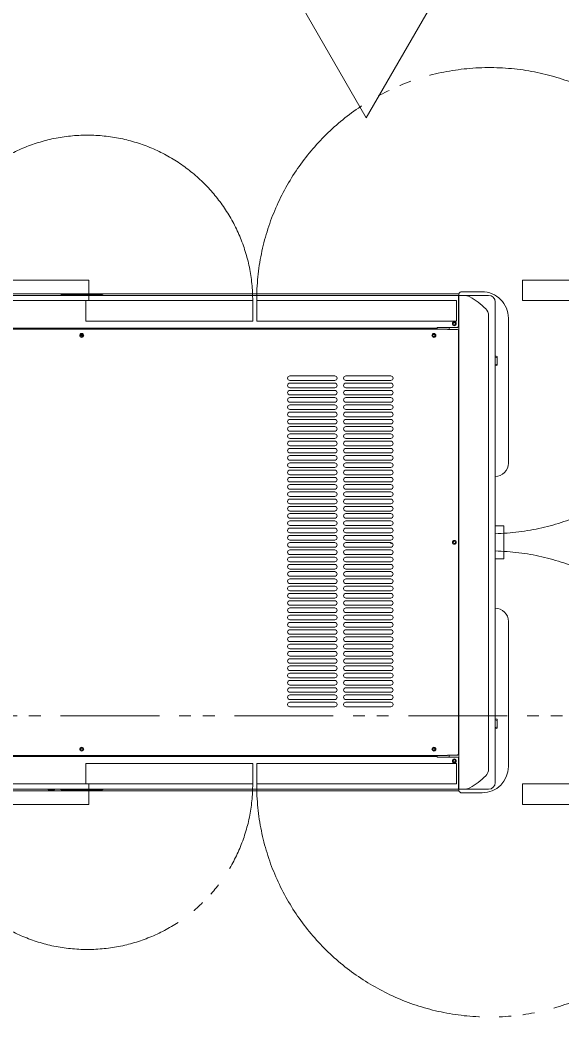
# Model space of a CAD drawing. Units: millimetres at full size. Extents: x -12803 to 120774, y -9413 to 101127.
# Drawn here: x 110732 to 111555, y 11094 to 12607 of the extents above; entities that cross this region are included whole.
import ezdxf

# ---------------------------------------------------------------- set-up
doc = ezdxf.new("R2010")
doc.units = ezdxf.units.MM
doc.header["$LTSCALE"] = 30
doc.linetypes.add('DOUBLE_CHAIN1', pattern=[8.8, 5, -1, 0.6, -0.6, 0.6, -1])
doc.linetypes.add('LONG_DOUBLE_CHAIN', pattern=[21.8, 18, -1, 0.6, -0.6, 0.6, -1])
doc.layers.add('0-0_NoName', color=7, linetype='Continuous')
for name, color, linetype, lineweight in [('2-0_通芯', 7, 'DOUBLE_CHAIN1', 15), ('3-3_AIHO30-厨房機器', 7, 'Continuous', 15), ('3-7_AIHO32-厨房機器補助線', 7, 'LONG_DOUBLE_CHAIN', 15)]:
    doc.layers.add(name, color=color, linetype=linetype, lineweight=lineweight)

# ---------------------------------------------------------------- blocks, each defined once
blk = doc.blocks.new('グループ部品-732')
at = {"layer": '2-0_通芯'}
blk.add_line((74361.66, 11551.41), (120774.36, 11551.41), dxfattribs=at)
at = {"layer": '3-3_AIHO30-厨房機器', "linetype": 'LONG_DOUBLE_CHAIN'}
for p, q in [((110836.86, 12211.91), (110836.86, 12180.91)), ((111798.36, 12211.91), (111494.86, 12211.91)), ((111494.86, 12211.91), (111494.86, 12180.91)), ((110836.86, 12180.91), (110583.36, 12180.91)), ((110831.86, 12180.91), (111085.36, 12180.91)), ((110831.86, 12149.91), (110831.86, 12180.91)), ((111085.36, 12149.91), (111085.36, 12180.91)), ((111091.36, 12180.91), (111394.86, 12180.91)), ((111091.36, 12149.91), (111091.36, 12180.91)), ((111394.86, 12149.91), (111394.86, 12180.91)), ((111798.36, 12180.91), (111494.86, 12180.91)), ((110831.86, 12149.91), (111085.36, 12149.91)), ((111091.36, 12149.91), (111394.86, 12149.91)), ((110831.86, 11478.91), (111085.36, 11478.91)), ((110831.86, 11478.91), (110831.86, 11447.91)), ((111085.36, 11478.91), (111085.36, 11447.91)), ((111091.36, 11478.91), (111394.86, 11478.91)), ((111091.36, 11478.91), (111091.36, 11447.91)), ((111394.86, 11478.91), (111394.86, 11447.91)), ((110836.86, 11447.91), (110583.36, 11447.91)), ((110831.86, 11447.91), (111085.36, 11447.91)), ((110836.86, 11416.91), (110836.86, 11447.91)), ((111091.36, 11447.91), (111394.86, 11447.91)), ((111798.36, 11447.91), (111494.86, 11447.91)), ((111494.86, 11416.91), (111494.86, 11447.91)), ((111798.36, 11416.91), (111494.86, 11416.91))]:
    blk.add_line(p, q, dxfattribs=at)
at = {"layer": '3-3_AIHO30-厨房機器'}
for p, q in [((111398.36, 12191.41), (110253.36, 12191.41)), ((111397.86, 12188.91), (110253.86, 12188.91)), ((110850.86, 12190.41), (110800.86, 12190.41)), ((111397.86, 12143.11), (111397.86, 12188.91)), ((111398.36, 12188.91), (111398.36, 12191.45)), ((111398.36, 12188.91), (111443.36, 12188.91)), ((111398.36, 11439.91), (111398.36, 12188.91)), ((111399.16, 12192.94), (111400.1, 12193.57)), ((111433.36, 12194.41), (111402.87, 12194.41)), ((111397.86, 12188.41), (111398.36, 12188.41)), ((111397.86, 12187.91), (111398.36, 12187.91)), ((111443.36, 12158.05), (111443.36, 11470.77)), ((111473.36, 11934.41), (111473.36, 12154.41)), ((110270.86, 12137.91), (111380.86, 12137.91)), ((111365.36, 12139.31), (110286.36, 12139.31)), ((111394.86, 12140.11), (111365.36, 12140.11)), ((111365.36, 12137.91), (111365.36, 12140.11)), ((111380.86, 12137.91), (111380.86, 12137.31)), ((111394.86, 12137.31), (111380.86, 12137.31)), ((111383.36, 12137.31), (111383.36, 12140.11)), ((111397.86, 12134.31), (111397.86, 11494.51)), ((110827.46, 12128.11), (110824.26, 12128.11)), ((111398.36, 12123.16), (111397.86, 12123.16)), ((111398.36, 12103.91), (111397.86, 12103.91)), ((111398.36, 12103.16), (111397.86, 12103.16)), ((111456.56, 12096.36), (111453.36, 12097.22)), ((111453.36, 12095.72), (111456.56, 12094.38)), ((111453.36, 12083.5), (111456.56, 12084.84)), ((111456.56, 12096.36), (111456.56, 12082.86)), ((111453.36, 12082), (111456.56, 12082.86)), ((111209.86, 12066.91), (111141.86, 12066.91)), ((111141.86, 12059.91), (111209.86, 12059.91)), ((111209.86, 12055.91), (111141.86, 12055.91)), ((111294.86, 12066.91), (111226.86, 12066.91)), ((111226.86, 12059.91), (111294.86, 12059.91)), ((111294.86, 12055.91), (111226.86, 12055.91)), ((111141.86, 12048.91), (111209.86, 12048.91)), ((111209.86, 12044.91), (111141.86, 12044.91)), ((111141.86, 12037.91), (111209.86, 12037.91)), ((111226.86, 12048.91), (111294.86, 12048.91)), ((111294.86, 12044.91), (111226.86, 12044.91)), ((111226.86, 12037.91), (111294.86, 12037.91)), ((111209.86, 12033.91), (111141.86, 12033.91)), ((111141.86, 12026.91), (111209.86, 12026.91)), ((111209.86, 12022.91), (111141.86, 12022.91)), ((111294.86, 12033.91), (111226.86, 12033.91)), ((111226.86, 12026.91), (111294.86, 12026.91)), ((111294.86, 12022.91), (111226.86, 12022.91)), ((111141.86, 12015.91), (111209.86, 12015.91)), ((111209.86, 12011.91), (111141.86, 12011.91)), ((111226.86, 12015.91), (111294.86, 12015.91)), ((111294.86, 12011.91), (111226.86, 12011.91)), ((111141.86, 12004.91), (111209.86, 12004.91)), ((111209.86, 12000.91), (111141.86, 12000.91)), ((111141.86, 11993.91), (111209.86, 11993.91)), ((111226.86, 12004.91), (111294.86, 12004.91)), ((111294.86, 12000.91), (111226.86, 12000.91)), ((111226.86, 11993.91), (111294.86, 11993.91)), ((111209.86, 11989.91), (111141.86, 11989.91)), ((111141.86, 11982.91), (111209.86, 11982.91)), ((111209.86, 11978.91), (111141.86, 11978.91)), ((111294.86, 11989.91), (111226.86, 11989.91)), ((111226.86, 11982.91), (111294.86, 11982.91)), ((111294.86, 11978.91), (111226.86, 11978.91)), ((111141.86, 11971.91), (111209.86, 11971.91)), ((111209.86, 11967.91), (111141.86, 11967.91)), ((111226.86, 11971.91), (111294.86, 11971.91)), ((111294.86, 11967.91), (111226.86, 11967.91)), ((111141.86, 11960.91), (111209.86, 11960.91)), ((111209.86, 11956.91), (111141.86, 11956.91)), ((111141.86, 11949.91), (111209.86, 11949.91)), ((111226.86, 11960.91), (111294.86, 11960.91)), ((111294.86, 11956.91), (111226.86, 11956.91)), ((111226.86, 11949.91), (111294.86, 11949.91)), ((111209.86, 11945.91), (111141.86, 11945.91)), ((111141.86, 11938.91), (111209.86, 11938.91)), ((111209.86, 11934.91), (111141.86, 11934.91)), ((111294.86, 11945.91), (111226.86, 11945.91)), ((111226.86, 11938.91), (111294.86, 11938.91)), ((111294.86, 11934.91), (111226.86, 11934.91)), ((111141.86, 11927.91), (111209.86, 11927.91)), ((111209.86, 11923.91), (111141.86, 11923.91)), ((111141.86, 11916.91), (111209.86, 11916.91)), ((111226.86, 11927.91), (111294.86, 11927.91)), ((111294.86, 11923.91), (111226.86, 11923.91)), ((111226.86, 11916.91), (111294.86, 11916.91)), ((111209.86, 11912.91), (111141.86, 11912.91)), ((111141.86, 11905.91), (111209.86, 11905.91)), ((111209.86, 11901.91), (111141.86, 11901.91)), ((111294.86, 11912.91), (111226.86, 11912.91)), ((111226.86, 11905.91), (111294.86, 11905.91)), ((111294.86, 11901.91), (111226.86, 11901.91)), ((111141.86, 11894.91), (111209.86, 11894.91)), ((111209.86, 11890.91), (111141.86, 11890.91)), ((111226.86, 11894.91), (111294.86, 11894.91)), ((111294.86, 11890.91), (111226.86, 11890.91)), ((111141.86, 11883.91), (111209.86, 11883.91)), ((111209.86, 11879.91), (111141.86, 11879.91)), ((111141.86, 11872.91), (111209.86, 11872.91)), ((111226.86, 11883.91), (111294.86, 11883.91)), ((111294.86, 11879.91), (111226.86, 11879.91)), ((111226.86, 11872.91), (111294.86, 11872.91)), ((111209.86, 11868.91), (111141.86, 11868.91)), ((111141.86, 11861.91), (111209.86, 11861.91)), ((111209.86, 11857.91), (111141.86, 11857.91)), ((111294.86, 11868.91), (111226.86, 11868.91)), ((111226.86, 11861.91), (111294.86, 11861.91)), ((111294.86, 11857.91), (111226.86, 11857.91)), ((111141.86, 11850.91), (111209.86, 11850.91)), ((111209.86, 11846.91), (111141.86, 11846.91)), ((111226.86, 11850.91), (111294.86, 11850.91)), ((111294.86, 11846.91), (111226.86, 11846.91)), ((111141.86, 11839.91), (111209.86, 11839.91)), ((111209.86, 11835.91), (111141.86, 11835.91)), ((111141.86, 11828.91), (111209.86, 11828.91)), ((111226.86, 11839.91), (111294.86, 11839.91)), ((111294.86, 11835.91), (111226.86, 11835.91)), ((111226.86, 11828.91), (111294.86, 11828.91)), ((111466.36, 11839.41), (111453.36, 11839.41)), ((111466.36, 11789.41), (111466.36, 11839.41)), ((111209.86, 11824.91), (111141.86, 11824.91)), ((111141.86, 11817.91), (111209.86, 11817.91)), ((111209.86, 11813.91), (111141.86, 11813.91)), ((111294.86, 11824.91), (111226.86, 11824.91)), ((111226.86, 11817.91), (111294.86, 11817.91)), ((111294.86, 11813.91), (111226.86, 11813.91)), ((111141.86, 11806.91), (111209.86, 11806.91)), ((111209.86, 11802.91), (111141.86, 11802.91)), ((111141.86, 11795.91), (111209.86, 11795.91)), ((111226.86, 11806.91), (111294.86, 11806.91)), ((111294.86, 11802.91), (111226.86, 11802.91)), ((111226.86, 11795.91), (111294.86, 11795.91)), ((111209.86, 11791.91), (111141.86, 11791.91)), ((111141.86, 11784.91), (111209.86, 11784.91)), ((111209.86, 11780.91), (111141.86, 11780.91)), ((111294.86, 11791.91), (111226.86, 11791.91)), ((111226.86, 11784.91), (111294.86, 11784.91)), ((111294.86, 11780.91), (111226.86, 11780.91)), ((111466.36, 11789.41), (111453.36, 11789.41)), ((111141.86, 11773.91), (111209.86, 11773.91)), ((111209.86, 11769.91), (111141.86, 11769.91)), ((111226.86, 11773.91), (111294.86, 11773.91)), ((111294.86, 11769.91), (111226.86, 11769.91)), ((111141.86, 11762.91), (111209.86, 11762.91)), ((111209.86, 11758.91), (111141.86, 11758.91)), ((111141.86, 11751.91), (111209.86, 11751.91)), ((111226.86, 11762.91), (111294.86, 11762.91)), ((111294.86, 11758.91), (111226.86, 11758.91)), ((111226.86, 11751.91), (111294.86, 11751.91)), ((111209.86, 11747.91), (111141.86, 11747.91)), ((111141.86, 11740.91), (111209.86, 11740.91)), ((111209.86, 11736.91), (111141.86, 11736.91)), ((111294.86, 11747.91), (111226.86, 11747.91)), ((111226.86, 11740.91), (111294.86, 11740.91)), ((111294.86, 11736.91), (111226.86, 11736.91)), ((111141.86, 11729.91), (111209.86, 11729.91)), ((111209.86, 11725.91), (111141.86, 11725.91)), ((111226.86, 11729.91), (111294.86, 11729.91)), ((111294.86, 11725.91), (111226.86, 11725.91)), ((111141.86, 11718.91), (111209.86, 11718.91)), ((111209.86, 11714.91), (111141.86, 11714.91)), ((111141.86, 11707.91), (111209.86, 11707.91)), ((111226.86, 11718.91), (111294.86, 11718.91)), ((111294.86, 11714.91), (111226.86, 11714.91)), ((111226.86, 11707.91), (111294.86, 11707.91)), ((111209.86, 11703.91), (111141.86, 11703.91)), ((111141.86, 11696.91), (111209.86, 11696.91)), ((111209.86, 11692.91), (111141.86, 11692.91)), ((111294.86, 11703.91), (111226.86, 11703.91)), ((111226.86, 11696.91), (111294.86, 11696.91)), ((111294.86, 11692.91), (111226.86, 11692.91)), ((111473.36, 11694.41), (111473.36, 11474.41)), ((111141.86, 11685.91), (111209.86, 11685.91)), ((111209.86, 11681.91), (111141.86, 11681.91)), ((111141.86, 11674.91), (111209.86, 11674.91)), ((111226.86, 11685.91), (111294.86, 11685.91)), ((111294.86, 11681.91), (111226.86, 11681.91)), ((111226.86, 11674.91), (111294.86, 11674.91)), ((111209.86, 11670.91), (111141.86, 11670.91)), ((111141.86, 11663.91), (111209.86, 11663.91)), ((111209.86, 11659.91), (111141.86, 11659.91)), ((111294.86, 11670.91), (111226.86, 11670.91)), ((111226.86, 11663.91), (111294.86, 11663.91)), ((111294.86, 11659.91), (111226.86, 11659.91)), ((111141.86, 11652.91), (111209.86, 11652.91)), ((111209.86, 11648.91), (111141.86, 11648.91)), ((111226.86, 11652.91), (111294.86, 11652.91)), ((111294.86, 11648.91), (111226.86, 11648.91)), ((111141.86, 11641.91), (111209.86, 11641.91)), ((111209.86, 11637.91), (111141.86, 11637.91)), ((111141.86, 11630.91), (111209.86, 11630.91)), ((111226.86, 11641.91), (111294.86, 11641.91)), ((111294.86, 11637.91), (111226.86, 11637.91)), ((111226.86, 11630.91), (111294.86, 11630.91)), ((111209.86, 11626.91), (111141.86, 11626.91)), ((111141.86, 11619.91), (111209.86, 11619.91)), ((111209.86, 11615.91), (111141.86, 11615.91)), ((111294.86, 11626.91), (111226.86, 11626.91)), ((111226.86, 11619.91), (111294.86, 11619.91)), ((111294.86, 11615.91), (111226.86, 11615.91)), ((111141.86, 11608.91), (111209.86, 11608.91)), ((111209.86, 11604.91), (111141.86, 11604.91)), ((111226.86, 11608.91), (111294.86, 11608.91)), ((111294.86, 11604.91), (111226.86, 11604.91)), ((111141.86, 11597.91), (111209.86, 11597.91)), ((111209.86, 11593.91), (111141.86, 11593.91)), ((111141.86, 11586.91), (111209.86, 11586.91)), ((111226.86, 11597.91), (111294.86, 11597.91)), ((111294.86, 11593.91), (111226.86, 11593.91)), ((111226.86, 11586.91), (111294.86, 11586.91)), ((111209.86, 11582.91), (111141.86, 11582.91)), ((111141.86, 11575.91), (111209.86, 11575.91)), ((111209.86, 11571.91), (111141.86, 11571.91)), ((111294.86, 11582.91), (111226.86, 11582.91)), ((111226.86, 11575.91), (111294.86, 11575.91)), ((111294.86, 11571.91), (111226.86, 11571.91)), ((111141.86, 11564.91), (111209.86, 11564.91)), ((111226.86, 11564.91), (111294.86, 11564.91)), ((111456.56, 11545.96), (111453.36, 11546.82)), ((111453.36, 11545.32), (111456.56, 11543.98)), ((111456.56, 11545.96), (111456.56, 11532.46)), ((111398.36, 11525.66), (111397.86, 11525.66)), ((111398.36, 11524.91), (111397.86, 11524.91)), ((111453.36, 11533.1), (111456.56, 11534.44)), ((111453.36, 11531.6), (111456.56, 11532.46)), ((111398.36, 11505.66), (111397.86, 11505.66)), ((110270.86, 11490.91), (111380.86, 11490.91)), ((110286.36, 11489.51), (111365.36, 11489.51)), ((111365.36, 11490.91), (111365.36, 11488.71)), ((111394.86, 11488.71), (111365.36, 11488.71)), ((111394.86, 11491.51), (111380.86, 11491.51)), ((111380.86, 11490.91), (111380.86, 11491.51)), ((111383.36, 11488.71), (111383.36, 11491.51)), ((111397.86, 11485.71), (111397.86, 11439.91)), ((110707.86, 11437.41), (111398.36, 11437.41)), ((110775.16, 11439.91), (110775.16, 11438.91)), ((110775.16, 11438.91), (110784.56, 11438.91)), ((110784.56, 11439.91), (110784.56, 11438.91)), ((110800.86, 11438.41), (110850.86, 11438.41)), ((110804.16, 11439.91), (110804.16, 11438.91)), ((110804.16, 11438.91), (110813.56, 11438.91)), ((110813.56, 11439.91), (110813.56, 11438.91)), ((111398.36, 11440.91), (111397.86, 11440.91)), ((111397.86, 11440.41), (111398.36, 11440.41)), ((111398.36, 11439.91), (111443.36, 11439.91)), ((111398.36, 11437.37), (111398.36, 11439.91)), ((111399.16, 11435.88), (111400.1, 11435.25)), ((111433.48, 11434.41), (111402.87, 11434.41))]:
    blk.add_line(p, q, dxfattribs=at)
at = {"layer": '3-3_AIHO30-厨房機器', "linetype": 'LONG_DOUBLE_CHAIN'}
for points in [[(110836.86, 12211.91), (110583.36, 12211.91), (110583.36, 12180.91)], [(110836.86, 11416.91), (110583.36, 11416.91), (110583.36, 11447.91)]]:
    blk.add_lwpolyline(points, dxfattribs=at)
at = {"layer": '3-3_AIHO30-厨房機器'}
for points in [[(111453.36, 11449.91), (111453.36, 11714.41), (111453.36, 11789.41), (111453.36, 11839.41), (111453.36, 11914.41), (111453.36, 12178.91)], [(110253.86, 11485.71), (110253.86, 11439.91), (111397.86, 11439.91)]]:
    blk.add_lwpolyline(points, dxfattribs=at)
for centre, radius in [((111391.36, 12145.91), 3), ((111391.36, 12145.91), 1.6), ((110825.86, 12128.11), 3), ((110825.86, 12128.11), 1.6), ((111360.36, 12128.11), 3), ((111360.36, 12128.11), 1.6), ((111391.36, 11814.41), 3), ((111391.36, 11814.41), 1.6), ((110825.86, 11500.71), 3), ((110825.86, 11500.71), 1.6), ((111360.36, 11500.71), 3), ((111360.36, 11500.71), 1.6), ((111391.36, 11482.91), 3), ((111391.36, 11482.91), 1.6)]:
    blk.add_circle(centre, radius, dxfattribs=at)
at = {"layer": '3-3_AIHO30-厨房機器', "linetype": 'LONG_DOUBLE_CHAIN'}
for centre, radius, start, end in [((111444.86, 12180.91), 353.5, 271.37783, 180), ((110834.36, 12180.91), 251, 0, 180), ((111444.86, 11447.91), 353.5, 180, 88.62217), ((110834.36, 11447.91), 251, 180, 0)]:
    blk.add_arc(centre, radius, start, end, dxfattribs=at)
at = {"layer": '3-3_AIHO30-厨房機器'}
for centre, radius, start, end in [((110800.86, 12165.41), 25, 90, 109.56084), ((110850.86, 12165.41), 25, 70.43916, 90), ((111400.16, 12191.45), 1.8, 123.69015, 180.00017), ((111402.87, 12189.41), 5, 90.0002, 123.69012), ((111405.62, 12168.91), 20, 61.76739, 90), ((111433.36, 12154.41), 40, 359.99983, 90.00014), ((111443.36, 12178.91), 10, 0, 90), ((111367.78, 12098.43), 100, 44.54657, 61.76742), ((111428.36, 12158.05), 15, 0, 44.54657), ((111391.36, 12145.91), 2, 255, 195), ((110825.86, 12128.11), 2, 255, 195), ((111360.36, 12128.11), 2, 255, 195), ((111394.86, 12143.11), 3, 270, 0), ((111394.86, 12134.31), 3, 0, 90), ((111141.86, 12063.41), 3.5, 90, 270), ((111141.86, 12052.41), 3.5, 90, 270), ((111209.86, 12063.41), 3.5, 270, 90), ((111209.86, 12052.41), 3.5, 270, 90), ((111226.86, 12063.41), 3.5, 90, 270), ((111226.86, 12052.41), 3.5, 90, 270), ((111294.86, 12063.41), 3.5, 270, 90), ((111294.86, 12052.41), 3.5, 270, 90), ((111141.86, 12041.41), 3.5, 90, 270), ((111209.86, 12041.41), 3.5, 270, 90), ((111226.86, 12041.41), 3.5, 90, 270), ((111294.86, 12041.41), 3.5, 270, 90), ((111141.86, 12030.41), 3.5, 90, 270), ((111141.86, 12019.41), 3.5, 90, 270), ((111209.86, 12030.41), 3.5, 270, 90), ((111209.86, 12019.41), 3.5, 270, 90), ((111226.86, 12030.41), 3.5, 90, 270), ((111226.86, 12019.41), 3.5, 90, 270), ((111294.86, 12030.41), 3.5, 270, 90), ((111294.86, 12019.41), 3.5, 270, 90), ((111141.86, 12008.41), 3.5, 90, 270), ((111209.86, 12008.41), 3.5, 270, 90), ((111226.86, 12008.41), 3.5, 90, 270), ((111294.86, 12008.41), 3.5, 270, 90), ((111141.86, 11997.41), 3.5, 90, 270), ((111209.86, 11997.41), 3.5, 270, 90), ((111226.86, 11997.41), 3.5, 90, 270), ((111294.86, 11997.41), 3.5, 270, 90), ((111141.86, 11986.41), 3.5, 90, 270), ((111141.86, 11975.41), 3.5, 90, 270), ((111209.86, 11986.41), 3.5, 270, 90), ((111209.86, 11975.41), 3.5, 270, 90), ((111226.86, 11986.41), 3.5, 90, 270), ((111226.86, 11975.41), 3.5, 90, 270), ((111294.86, 11986.41), 3.5, 270, 90), ((111294.86, 11975.41), 3.5, 270, 90), ((111141.86, 11964.41), 3.5, 90, 270), ((111209.86, 11964.41), 3.5, 270, 90), ((111226.86, 11964.41), 3.5, 90, 270), ((111294.86, 11964.41), 3.5, 270, 90), ((111141.86, 11953.41), 3.5, 90, 270), ((111209.86, 11953.41), 3.5, 270, 90), ((111226.86, 11953.41), 3.5, 90, 270), ((111294.86, 11953.41), 3.5, 270, 90), ((111141.86, 11942.41), 3.5, 90, 270), ((111141.86, 11931.41), 3.5, 90, 270), ((111209.86, 11942.41), 3.5, 270, 90), ((111209.86, 11931.41), 3.5, 270, 90), ((111226.86, 11942.41), 3.5, 90, 270), ((111226.86, 11931.41), 3.5, 90, 270), ((111294.86, 11942.41), 3.5, 270, 90), ((111294.86, 11931.41), 3.5, 270, 90), ((111453.36, 11934.41), 20, 270, 0), ((111141.86, 11920.41), 3.5, 90, 270), ((111209.86, 11920.41), 3.5, 270, 90), ((111226.86, 11920.41), 3.5, 90, 270), ((111294.86, 11920.41), 3.5, 270, 90), ((111141.86, 11909.41), 3.5, 90, 270), ((111141.86, 11898.41), 3.5, 90, 270), ((111209.86, 11909.41), 3.5, 270, 90), ((111209.86, 11898.41), 3.5, 270, 90), ((111226.86, 11909.41), 3.5, 90, 270), ((111226.86, 11898.41), 3.5, 90, 270), ((111294.86, 11909.41), 3.5, 270, 90), ((111294.86, 11898.41), 3.5, 270, 90), ((111141.86, 11887.41), 3.5, 90, 270), ((111209.86, 11887.41), 3.5, 270, 90), ((111226.86, 11887.41), 3.5, 90, 270), ((111294.86, 11887.41), 3.5, 270, 90), ((111141.86, 11876.41), 3.5, 90, 270), ((111209.86, 11876.41), 3.5, 270, 90), ((111226.86, 11876.41), 3.5, 90, 270), ((111294.86, 11876.41), 3.5, 270, 90), ((111141.86, 11865.41), 3.5, 90, 270), ((111141.86, 11854.41), 3.5, 90, 270), ((111209.86, 11865.41), 3.5, 270, 90), ((111209.86, 11854.41), 3.5, 270, 90), ((111226.86, 11865.41), 3.5, 90, 270), ((111226.86, 11854.41), 3.5, 90, 270), ((111294.86, 11865.41), 3.5, 270, 90), ((111294.86, 11854.41), 3.5, 270, 90), ((111141.86, 11843.41), 3.5, 90, 270), ((111209.86, 11843.41), 3.5, 270, 90), ((111226.86, 11843.41), 3.5, 90, 270), ((111294.86, 11843.41), 3.5, 270, 90), ((111141.86, 11832.41), 3.5, 90, 270), ((111209.86, 11832.41), 3.5, 270, 90), ((111226.86, 11832.41), 3.5, 90, 270), ((111294.86, 11832.41), 3.5, 270, 90), ((111141.86, 11821.41), 3.5, 90, 270), ((111141.86, 11810.41), 3.5, 90, 270), ((111209.86, 11821.41), 3.5, 270, 90), ((111209.86, 11810.41), 3.5, 270, 90), ((111226.86, 11821.41), 3.5, 90, 270), ((111226.86, 11810.41), 3.5, 90, 270), ((111295.86, 11814.41), 1.6, 198.2154, 312.24443), ((111294.86, 11821.41), 3.5, 270, 90), ((111294.86, 11810.41), 3.5, 270, 90), ((111391.36, 11814.41), 2, 255, 195), ((111141.86, 11799.41), 3.5, 90, 270), ((111209.86, 11799.41), 3.5, 270, 90), ((111226.86, 11799.41), 3.5, 90, 270), ((111294.86, 11799.41), 3.5, 270, 90), ((111141.86, 11788.41), 3.5, 90, 270), ((111141.86, 11777.41), 3.5, 90, 270), ((111209.86, 11788.41), 3.5, 270, 90), ((111209.86, 11777.41), 3.5, 270, 90), ((111226.86, 11788.41), 3.5, 90, 270), ((111226.86, 11777.41), 3.5, 90, 270), ((111294.86, 11788.41), 3.5, 270, 90), ((111294.86, 11777.41), 3.5, 270, 90), ((111141.86, 11766.41), 3.5, 90, 270), ((111209.86, 11766.41), 3.5, 270, 90), ((111226.86, 11766.41), 3.5, 90, 270), ((111294.86, 11766.41), 3.5, 270, 90), ((111141.86, 11755.41), 3.5, 90, 270), ((111209.86, 11755.41), 3.5, 270, 90), ((111226.86, 11755.41), 3.5, 90, 270), ((111294.86, 11755.41), 3.5, 270, 90), ((111141.86, 11744.41), 3.5, 90, 270), ((111141.86, 11733.41), 3.5, 90, 270), ((111209.86, 11744.41), 3.5, 270, 90), ((111209.86, 11733.41), 3.5, 270, 90), ((111226.86, 11744.41), 3.5, 90, 270), ((111226.86, 11733.41), 3.5, 90, 270), ((111294.86, 11744.41), 3.5, 270, 90), ((111294.86, 11733.41), 3.5, 270, 90), ((111141.86, 11722.41), 3.5, 90, 270), ((111209.86, 11722.41), 3.5, 270, 90), ((111226.86, 11722.41), 3.5, 90, 270), ((111294.86, 11722.41), 3.5, 270, 90), ((111141.86, 11711.41), 3.5, 90, 270), ((111209.86, 11711.41), 3.5, 270, 90), ((111226.86, 11711.41), 3.5, 90, 270), ((111294.86, 11711.41), 3.5, 270, 90), ((111453.36, 11694.41), 20, 0, 90), ((111141.86, 11700.41), 3.5, 90, 270), ((111141.86, 11689.41), 3.5, 90, 270), ((111209.86, 11700.41), 3.5, 270, 90), ((111209.86, 11689.41), 3.5, 270, 90), ((111226.86, 11700.41), 3.5, 90, 270), ((111226.86, 11689.41), 3.5, 90, 270), ((111294.86, 11700.41), 3.5, 270, 90), ((111294.86, 11689.41), 3.5, 270, 90), ((111141.86, 11678.41), 3.5, 90, 270), ((111209.86, 11678.41), 3.5, 270, 90), ((111226.86, 11678.41), 3.5, 90, 270), ((111294.86, 11678.41), 3.5, 270, 90), ((111141.86, 11667.41), 3.5, 90, 270), ((111141.86, 11656.41), 3.5, 90, 270), ((111209.86, 11667.41), 3.5, 270, 90), ((111209.86, 11656.41), 3.5, 270, 90), ((111226.86, 11667.41), 3.5, 90, 270), ((111226.86, 11656.41), 3.5, 90, 270), ((111294.86, 11667.41), 3.5, 270, 90), ((111294.86, 11656.41), 3.5, 270, 90), ((111141.86, 11645.41), 3.5, 90, 270), ((111209.86, 11645.41), 3.5, 270, 90), ((111226.86, 11645.41), 3.5, 90, 270), ((111294.86, 11645.41), 3.5, 270, 90), ((111141.86, 11634.41), 3.5, 90, 270), ((111209.86, 11634.41), 3.5, 270, 90), ((111226.86, 11634.41), 3.5, 90, 270), ((111294.86, 11634.41), 3.5, 270, 90), ((111141.86, 11623.41), 3.5, 90, 270), ((111141.86, 11612.41), 3.5, 90, 270), ((111209.86, 11623.41), 3.5, 270, 90), ((111209.86, 11612.41), 3.5, 270, 90), ((111226.86, 11623.41), 3.5, 90, 270), ((111226.86, 11612.41), 3.5, 90, 270), ((111294.86, 11623.41), 3.5, 270, 90), ((111294.86, 11612.41), 3.5, 270, 90), ((111141.86, 11601.41), 3.5, 90, 270), ((111209.86, 11601.41), 3.5, 270, 90), ((111226.86, 11601.41), 3.5, 90, 270), ((111294.86, 11601.41), 3.5, 270, 90), ((111141.86, 11590.41), 3.5, 90, 270), ((111209.86, 11590.41), 3.5, 270, 90), ((111226.86, 11590.41), 3.5, 90, 270), ((111294.86, 11590.41), 3.5, 270, 90), ((111141.86, 11579.41), 3.5, 90, 270), ((111141.86, 11568.41), 3.5, 90, 270), ((111209.86, 11579.41), 3.5, 270, 90), ((111209.86, 11568.41), 3.5, 270, 90), ((111226.86, 11579.41), 3.5, 90, 270), ((111226.86, 11568.41), 3.5, 90, 270), ((111294.86, 11579.41), 3.5, 270, 90), ((111294.86, 11568.41), 3.5, 270, 90), ((110825.86, 11500.71), 2, 255, 195), ((111360.36, 11500.71), 2, 255, 195), ((111394.86, 11494.51), 3, 270, 0), ((111391.36, 11482.91), 2, 255, 195), ((111394.86, 11485.71), 3, 0, 90), ((111433.36, 11474.41), 40, 270.17331, 0.00014), ((111428.36, 11470.77), 15, 315.45343, 0), ((111367.78, 11530.39), 100, 298.23261, 315.45343), ((111443.36, 11449.91), 10, 270, 0), ((110800.86, 11463.41), 25, 250.43916, 270), ((110850.86, 11463.41), 25, 270, 289.56084), ((111400.16, 11437.37), 1.8, 180.00017, 236.31006), ((111402.87, 11439.41), 5, 236.31003, 270), ((111405.62, 11459.91), 20, 270, 298.23245)]:
    blk.add_arc(centre, radius, start, end, dxfattribs=at)
at = {"layer": '3-7_AIHO32-厨房機器補助線'}
blk.add_lwpolyline([(111394.04, 12694.41), (111257.66, 12458.2), (111121.29, 12694.41)], dxfattribs=at)
blk = doc.blocks.new('グループ部品-763')
at = {"layer": '3-3_AIHO30-厨房機器', "linetype": 'LONG_DOUBLE_CHAIN'}
for p, q in [((110836.86, 12211.91), (110836.86, 12180.91)), ((111798.36, 12211.91), (111494.86, 12211.91)), ((111494.86, 12211.91), (111494.86, 12180.91)), ((110836.86, 12180.91), (110583.36, 12180.91)), ((110831.86, 12180.91), (111085.36, 12180.91)), ((110831.86, 12149.91), (110831.86, 12180.91)), ((111085.36, 12149.91), (111085.36, 12180.91)), ((111091.36, 12180.91), (111394.86, 12180.91)), ((111091.36, 12149.91), (111091.36, 12180.91)), ((111394.86, 12149.91), (111394.86, 12180.91)), ((111798.36, 12180.91), (111494.86, 12180.91)), ((110831.86, 12149.91), (111085.36, 12149.91)), ((111091.36, 12149.91), (111394.86, 12149.91)), ((110831.86, 11478.91), (111085.36, 11478.91)), ((110831.86, 11478.91), (110831.86, 11447.91)), ((111085.36, 11478.91), (111085.36, 11447.91)), ((111091.36, 11478.91), (111394.86, 11478.91)), ((111091.36, 11478.91), (111091.36, 11447.91)), ((111394.86, 11478.91), (111394.86, 11447.91)), ((110836.86, 11447.91), (110583.36, 11447.91)), ((110831.86, 11447.91), (111085.36, 11447.91)), ((110836.86, 11416.91), (110836.86, 11447.91)), ((111091.36, 11447.91), (111394.86, 11447.91)), ((111798.36, 11447.91), (111494.86, 11447.91)), ((111494.86, 11416.91), (111494.86, 11447.91)), ((111798.36, 11416.91), (111494.86, 11416.91))]:
    blk.add_line(p, q, dxfattribs=at)
at = {"layer": '3-3_AIHO30-厨房機器'}
for p, q in [((111398.36, 12191.41), (110253.36, 12191.41)), ((111397.86, 12188.91), (110253.86, 12188.91)), ((110850.86, 12190.41), (110800.86, 12190.41)), ((111397.86, 12143.11), (111397.86, 12188.91)), ((111398.36, 12188.91), (111398.36, 12191.45)), ((111398.36, 12188.91), (111443.36, 12188.91)), ((111398.36, 11439.91), (111398.36, 12188.91)), ((111399.16, 12192.94), (111400.1, 12193.57)), ((111433.36, 12194.41), (111402.87, 12194.41)), ((111397.86, 12188.41), (111398.36, 12188.41)), ((111397.86, 12187.91), (111398.36, 12187.91)), ((111443.36, 12158.05), (111443.36, 11470.77)), ((111473.36, 11934.41), (111473.36, 12154.41)), ((110270.86, 12137.91), (111380.86, 12137.91)), ((111365.36, 12139.31), (110286.36, 12139.31)), ((111394.86, 12140.11), (111365.36, 12140.11)), ((111365.36, 12137.91), (111365.36, 12140.11)), ((111380.86, 12137.91), (111380.86, 12137.31)), ((111394.86, 12137.31), (111380.86, 12137.31)), ((111383.36, 12137.31), (111383.36, 12140.11)), ((111397.86, 12134.31), (111397.86, 11494.51)), ((110827.46, 12128.11), (110824.26, 12128.11)), ((111398.36, 12123.16), (111397.86, 12123.16)), ((111398.36, 12103.91), (111397.86, 12103.91)), ((111398.36, 12103.16), (111397.86, 12103.16)), ((111456.56, 12096.36), (111453.36, 12097.22)), ((111453.36, 12095.72), (111456.56, 12094.38)), ((111453.36, 12083.5), (111456.56, 12084.84)), ((111456.56, 12096.36), (111456.56, 12082.86)), ((111453.36, 12082), (111456.56, 12082.86)), ((111209.86, 12066.91), (111141.86, 12066.91)), ((111141.86, 12059.91), (111209.86, 12059.91)), ((111209.86, 12055.91), (111141.86, 12055.91)), ((111294.86, 12066.91), (111226.86, 12066.91)), ((111226.86, 12059.91), (111294.86, 12059.91)), ((111294.86, 12055.91), (111226.86, 12055.91)), ((111141.86, 12048.91), (111209.86, 12048.91)), ((111209.86, 12044.91), (111141.86, 12044.91)), ((111141.86, 12037.91), (111209.86, 12037.91)), ((111226.86, 12048.91), (111294.86, 12048.91)), ((111294.86, 12044.91), (111226.86, 12044.91)), ((111226.86, 12037.91), (111294.86, 12037.91)), ((111209.86, 12033.91), (111141.86, 12033.91)), ((111141.86, 12026.91), (111209.86, 12026.91)), ((111209.86, 12022.91), (111141.86, 12022.91)), ((111294.86, 12033.91), (111226.86, 12033.91)), ((111226.86, 12026.91), (111294.86, 12026.91)), ((111294.86, 12022.91), (111226.86, 12022.91)), ((111141.86, 12015.91), (111209.86, 12015.91)), ((111209.86, 12011.91), (111141.86, 12011.91)), ((111226.86, 12015.91), (111294.86, 12015.91)), ((111294.86, 12011.91), (111226.86, 12011.91)), ((111141.86, 12004.91), (111209.86, 12004.91)), ((111209.86, 12000.91), (111141.86, 12000.91)), ((111141.86, 11993.91), (111209.86, 11993.91)), ((111226.86, 12004.91), (111294.86, 12004.91)), ((111294.86, 12000.91), (111226.86, 12000.91)), ((111226.86, 11993.91), (111294.86, 11993.91)), ((111209.86, 11989.91), (111141.86, 11989.91)), ((111141.86, 11982.91), (111209.86, 11982.91)), ((111209.86, 11978.91), (111141.86, 11978.91)), ((111294.86, 11989.91), (111226.86, 11989.91)), ((111226.86, 11982.91), (111294.86, 11982.91)), ((111294.86, 11978.91), (111226.86, 11978.91)), ((111141.86, 11971.91), (111209.86, 11971.91)), ((111209.86, 11967.91), (111141.86, 11967.91)), ((111226.86, 11971.91), (111294.86, 11971.91)), ((111294.86, 11967.91), (111226.86, 11967.91)), ((111141.86, 11960.91), (111209.86, 11960.91)), ((111209.86, 11956.91), (111141.86, 11956.91)), ((111141.86, 11949.91), (111209.86, 11949.91)), ((111226.86, 11960.91), (111294.86, 11960.91)), ((111294.86, 11956.91), (111226.86, 11956.91)), ((111226.86, 11949.91), (111294.86, 11949.91)), ((111209.86, 11945.91), (111141.86, 11945.91)), ((111141.86, 11938.91), (111209.86, 11938.91)), ((111209.86, 11934.91), (111141.86, 11934.91)), ((111294.86, 11945.91), (111226.86, 11945.91)), ((111226.86, 11938.91), (111294.86, 11938.91)), ((111294.86, 11934.91), (111226.86, 11934.91)), ((111141.86, 11927.91), (111209.86, 11927.91)), ((111209.86, 11923.91), (111141.86, 11923.91)), ((111141.86, 11916.91), (111209.86, 11916.91)), ((111226.86, 11927.91), (111294.86, 11927.91)), ((111294.86, 11923.91), (111226.86, 11923.91)), ((111226.86, 11916.91), (111294.86, 11916.91)), ((111209.86, 11912.91), (111141.86, 11912.91)), ((111141.86, 11905.91), (111209.86, 11905.91)), ((111209.86, 11901.91), (111141.86, 11901.91)), ((111294.86, 11912.91), (111226.86, 11912.91)), ((111226.86, 11905.91), (111294.86, 11905.91)), ((111294.86, 11901.91), (111226.86, 11901.91)), ((111141.86, 11894.91), (111209.86, 11894.91)), ((111209.86, 11890.91), (111141.86, 11890.91)), ((111226.86, 11894.91), (111294.86, 11894.91)), ((111294.86, 11890.91), (111226.86, 11890.91)), ((111141.86, 11883.91), (111209.86, 11883.91)), ((111209.86, 11879.91), (111141.86, 11879.91)), ((111141.86, 11872.91), (111209.86, 11872.91)), ((111226.86, 11883.91), (111294.86, 11883.91)), ((111294.86, 11879.91), (111226.86, 11879.91)), ((111226.86, 11872.91), (111294.86, 11872.91)), ((111209.86, 11868.91), (111141.86, 11868.91)), ((111141.86, 11861.91), (111209.86, 11861.91)), ((111209.86, 11857.91), (111141.86, 11857.91)), ((111294.86, 11868.91), (111226.86, 11868.91)), ((111226.86, 11861.91), (111294.86, 11861.91)), ((111294.86, 11857.91), (111226.86, 11857.91)), ((111141.86, 11850.91), (111209.86, 11850.91)), ((111209.86, 11846.91), (111141.86, 11846.91)), ((111226.86, 11850.91), (111294.86, 11850.91)), ((111294.86, 11846.91), (111226.86, 11846.91)), ((111141.86, 11839.91), (111209.86, 11839.91)), ((111209.86, 11835.91), (111141.86, 11835.91)), ((111141.86, 11828.91), (111209.86, 11828.91)), ((111226.86, 11839.91), (111294.86, 11839.91)), ((111294.86, 11835.91), (111226.86, 11835.91)), ((111226.86, 11828.91), (111294.86, 11828.91)), ((111466.36, 11839.41), (111453.36, 11839.41)), ((111466.36, 11789.41), (111466.36, 11839.41)), ((111209.86, 11824.91), (111141.86, 11824.91)), ((111141.86, 11817.91), (111209.86, 11817.91)), ((111209.86, 11813.91), (111141.86, 11813.91)), ((111294.86, 11824.91), (111226.86, 11824.91)), ((111226.86, 11817.91), (111294.86, 11817.91)), ((111294.86, 11813.91), (111226.86, 11813.91)), ((111141.86, 11806.91), (111209.86, 11806.91)), ((111209.86, 11802.91), (111141.86, 11802.91)), ((111141.86, 11795.91), (111209.86, 11795.91)), ((111226.86, 11806.91), (111294.86, 11806.91)), ((111294.86, 11802.91), (111226.86, 11802.91)), ((111226.86, 11795.91), (111294.86, 11795.91)), ((111209.86, 11791.91), (111141.86, 11791.91)), ((111141.86, 11784.91), (111209.86, 11784.91)), ((111209.86, 11780.91), (111141.86, 11780.91)), ((111294.86, 11791.91), (111226.86, 11791.91)), ((111226.86, 11784.91), (111294.86, 11784.91)), ((111294.86, 11780.91), (111226.86, 11780.91)), ((111466.36, 11789.41), (111453.36, 11789.41)), ((111141.86, 11773.91), (111209.86, 11773.91)), ((111209.86, 11769.91), (111141.86, 11769.91)), ((111226.86, 11773.91), (111294.86, 11773.91)), ((111294.86, 11769.91), (111226.86, 11769.91)), ((111141.86, 11762.91), (111209.86, 11762.91)), ((111209.86, 11758.91), (111141.86, 11758.91)), ((111141.86, 11751.91), (111209.86, 11751.91)), ((111226.86, 11762.91), (111294.86, 11762.91)), ((111294.86, 11758.91), (111226.86, 11758.91)), ((111226.86, 11751.91), (111294.86, 11751.91)), ((111209.86, 11747.91), (111141.86, 11747.91)), ((111141.86, 11740.91), (111209.86, 11740.91)), ((111209.86, 11736.91), (111141.86, 11736.91)), ((111294.86, 11747.91), (111226.86, 11747.91)), ((111226.86, 11740.91), (111294.86, 11740.91)), ((111294.86, 11736.91), (111226.86, 11736.91)), ((111141.86, 11729.91), (111209.86, 11729.91)), ((111209.86, 11725.91), (111141.86, 11725.91)), ((111226.86, 11729.91), (111294.86, 11729.91)), ((111294.86, 11725.91), (111226.86, 11725.91)), ((111141.86, 11718.91), (111209.86, 11718.91)), ((111209.86, 11714.91), (111141.86, 11714.91)), ((111141.86, 11707.91), (111209.86, 11707.91)), ((111226.86, 11718.91), (111294.86, 11718.91)), ((111294.86, 11714.91), (111226.86, 11714.91)), ((111226.86, 11707.91), (111294.86, 11707.91)), ((111209.86, 11703.91), (111141.86, 11703.91)), ((111141.86, 11696.91), (111209.86, 11696.91)), ((111209.86, 11692.91), (111141.86, 11692.91)), ((111294.86, 11703.91), (111226.86, 11703.91)), ((111226.86, 11696.91), (111294.86, 11696.91)), ((111294.86, 11692.91), (111226.86, 11692.91)), ((111473.36, 11694.41), (111473.36, 11474.41)), ((111141.86, 11685.91), (111209.86, 11685.91)), ((111209.86, 11681.91), (111141.86, 11681.91)), ((111141.86, 11674.91), (111209.86, 11674.91)), ((111226.86, 11685.91), (111294.86, 11685.91)), ((111294.86, 11681.91), (111226.86, 11681.91)), ((111226.86, 11674.91), (111294.86, 11674.91)), ((111209.86, 11670.91), (111141.86, 11670.91)), ((111141.86, 11663.91), (111209.86, 11663.91)), ((111209.86, 11659.91), (111141.86, 11659.91)), ((111294.86, 11670.91), (111226.86, 11670.91)), ((111226.86, 11663.91), (111294.86, 11663.91)), ((111294.86, 11659.91), (111226.86, 11659.91)), ((111141.86, 11652.91), (111209.86, 11652.91)), ((111209.86, 11648.91), (111141.86, 11648.91)), ((111226.86, 11652.91), (111294.86, 11652.91)), ((111294.86, 11648.91), (111226.86, 11648.91)), ((111141.86, 11641.91), (111209.86, 11641.91)), ((111209.86, 11637.91), (111141.86, 11637.91)), ((111141.86, 11630.91), (111209.86, 11630.91)), ((111226.86, 11641.91), (111294.86, 11641.91)), ((111294.86, 11637.91), (111226.86, 11637.91)), ((111226.86, 11630.91), (111294.86, 11630.91)), ((111209.86, 11626.91), (111141.86, 11626.91)), ((111141.86, 11619.91), (111209.86, 11619.91)), ((111209.86, 11615.91), (111141.86, 11615.91)), ((111294.86, 11626.91), (111226.86, 11626.91)), ((111226.86, 11619.91), (111294.86, 11619.91)), ((111294.86, 11615.91), (111226.86, 11615.91)), ((111141.86, 11608.91), (111209.86, 11608.91)), ((111209.86, 11604.91), (111141.86, 11604.91)), ((111226.86, 11608.91), (111294.86, 11608.91)), ((111294.86, 11604.91), (111226.86, 11604.91)), ((111141.86, 11597.91), (111209.86, 11597.91)), ((111209.86, 11593.91), (111141.86, 11593.91)), ((111141.86, 11586.91), (111209.86, 11586.91)), ((111226.86, 11597.91), (111294.86, 11597.91)), ((111294.86, 11593.91), (111226.86, 11593.91)), ((111226.86, 11586.91), (111294.86, 11586.91)), ((111209.86, 11582.91), (111141.86, 11582.91)), ((111141.86, 11575.91), (111209.86, 11575.91)), ((111209.86, 11571.91), (111141.86, 11571.91)), ((111294.86, 11582.91), (111226.86, 11582.91)), ((111226.86, 11575.91), (111294.86, 11575.91)), ((111294.86, 11571.91), (111226.86, 11571.91)), ((111141.86, 11564.91), (111209.86, 11564.91)), ((111226.86, 11564.91), (111294.86, 11564.91)), ((111456.56, 11545.96), (111453.36, 11546.82)), ((111453.36, 11545.32), (111456.56, 11543.98)), ((111456.56, 11545.96), (111456.56, 11532.46)), ((111398.36, 11525.66), (111397.86, 11525.66)), ((111398.36, 11524.91), (111397.86, 11524.91)), ((111453.36, 11533.1), (111456.56, 11534.44)), ((111453.36, 11531.6), (111456.56, 11532.46)), ((111398.36, 11505.66), (111397.86, 11505.66)), ((110270.86, 11490.91), (111380.86, 11490.91)), ((110286.36, 11489.51), (111365.36, 11489.51)), ((111365.36, 11490.91), (111365.36, 11488.71)), ((111394.86, 11488.71), (111365.36, 11488.71)), ((111394.86, 11491.51), (111380.86, 11491.51)), ((111380.86, 11490.91), (111380.86, 11491.51)), ((111383.36, 11488.71), (111383.36, 11491.51)), ((111397.86, 11485.71), (111397.86, 11439.91)), ((110707.86, 11437.41), (111398.36, 11437.41)), ((110775.16, 11439.91), (110775.16, 11438.91)), ((110775.16, 11438.91), (110784.56, 11438.91)), ((110784.56, 11439.91), (110784.56, 11438.91)), ((110800.86, 11438.41), (110850.86, 11438.41)), ((110804.16, 11439.91), (110804.16, 11438.91)), ((110804.16, 11438.91), (110813.56, 11438.91)), ((110813.56, 11439.91), (110813.56, 11438.91)), ((111398.36, 11440.91), (111397.86, 11440.91)), ((111397.86, 11440.41), (111398.36, 11440.41)), ((111398.36, 11439.91), (111443.36, 11439.91)), ((111398.36, 11437.37), (111398.36, 11439.91)), ((111399.16, 11435.88), (111400.1, 11435.25)), ((111433.48, 11434.41), (111402.87, 11434.41))]:
    blk.add_line(p, q, dxfattribs=at)
at = {"layer": '3-3_AIHO30-厨房機器', "linetype": 'LONG_DOUBLE_CHAIN'}
for points in [[(110836.86, 12211.91), (110583.36, 12211.91), (110583.36, 12180.91)], [(110836.86, 11416.91), (110583.36, 11416.91), (110583.36, 11447.91)]]:
    blk.add_lwpolyline(points, dxfattribs=at)
at = {"layer": '3-3_AIHO30-厨房機器'}
for points in [[(111453.36, 11449.91), (111453.36, 11714.41), (111453.36, 11789.41), (111453.36, 11839.41), (111453.36, 11914.41), (111453.36, 12178.91)], [(110253.86, 11485.71), (110253.86, 11439.91), (111397.86, 11439.91)]]:
    blk.add_lwpolyline(points, dxfattribs=at)
for centre, radius in [((111391.36, 12145.91), 3), ((111391.36, 12145.91), 1.6), ((110825.86, 12128.11), 3), ((110825.86, 12128.11), 1.6), ((111360.36, 12128.11), 3), ((111360.36, 12128.11), 1.6), ((111391.36, 11814.41), 3), ((111391.36, 11814.41), 1.6), ((110825.86, 11500.71), 3), ((110825.86, 11500.71), 1.6), ((111360.36, 11500.71), 3), ((111360.36, 11500.71), 1.6), ((111391.36, 11482.91), 3), ((111391.36, 11482.91), 1.6)]:
    blk.add_circle(centre, radius, dxfattribs=at)
at = {"layer": '3-3_AIHO30-厨房機器', "linetype": 'LONG_DOUBLE_CHAIN'}
for centre, radius, start, end in [((111444.86, 12180.91), 353.5, 271.37783, 180), ((110834.36, 12180.91), 251, 0, 180), ((111444.86, 11447.91), 353.5, 180, 88.62217), ((110834.36, 11447.91), 251, 180, 0)]:
    blk.add_arc(centre, radius, start, end, dxfattribs=at)
at = {"layer": '3-3_AIHO30-厨房機器'}
for centre, radius, start, end in [((110800.86, 12165.41), 25, 90, 109.56084), ((110850.86, 12165.41), 25, 70.43916, 90), ((111400.16, 12191.45), 1.8, 123.69015, 180.00017), ((111402.87, 12189.41), 5, 90.0002, 123.69012), ((111405.62, 12168.91), 20, 61.76739, 90), ((111433.36, 12154.41), 40, 359.99983, 90.00014), ((111443.36, 12178.91), 10, 0, 90), ((111367.78, 12098.43), 100, 44.54657, 61.76742), ((111428.36, 12158.05), 15, 0, 44.54657), ((111391.36, 12145.91), 2, 255, 195), ((110825.86, 12128.11), 2, 255, 195), ((111360.36, 12128.11), 2, 255, 195), ((111394.86, 12143.11), 3, 270, 0), ((111394.86, 12134.31), 3, 0, 90), ((111141.86, 12063.41), 3.5, 90, 270), ((111141.86, 12052.41), 3.5, 90, 270), ((111209.86, 12063.41), 3.5, 270, 90), ((111209.86, 12052.41), 3.5, 270, 90), ((111226.86, 12063.41), 3.5, 90, 270), ((111226.86, 12052.41), 3.5, 90, 270), ((111294.86, 12063.41), 3.5, 270, 90), ((111294.86, 12052.41), 3.5, 270, 90), ((111141.86, 12041.41), 3.5, 90, 270), ((111209.86, 12041.41), 3.5, 270, 90), ((111226.86, 12041.41), 3.5, 90, 270), ((111294.86, 12041.41), 3.5, 270, 90), ((111141.86, 12030.41), 3.5, 90, 270), ((111141.86, 12019.41), 3.5, 90, 270), ((111209.86, 12030.41), 3.5, 270, 90), ((111209.86, 12019.41), 3.5, 270, 90), ((111226.86, 12030.41), 3.5, 90, 270), ((111226.86, 12019.41), 3.5, 90, 270), ((111294.86, 12030.41), 3.5, 270, 90), ((111294.86, 12019.41), 3.5, 270, 90), ((111141.86, 12008.41), 3.5, 90, 270), ((111209.86, 12008.41), 3.5, 270, 90), ((111226.86, 12008.41), 3.5, 90, 270), ((111294.86, 12008.41), 3.5, 270, 90), ((111141.86, 11997.41), 3.5, 90, 270), ((111209.86, 11997.41), 3.5, 270, 90), ((111226.86, 11997.41), 3.5, 90, 270), ((111294.86, 11997.41), 3.5, 270, 90), ((111141.86, 11986.41), 3.5, 90, 270), ((111141.86, 11975.41), 3.5, 90, 270), ((111209.86, 11986.41), 3.5, 270, 90), ((111209.86, 11975.41), 3.5, 270, 90), ((111226.86, 11986.41), 3.5, 90, 270), ((111226.86, 11975.41), 3.5, 90, 270), ((111294.86, 11986.41), 3.5, 270, 90), ((111294.86, 11975.41), 3.5, 270, 90), ((111141.86, 11964.41), 3.5, 90, 270), ((111209.86, 11964.41), 3.5, 270, 90), ((111226.86, 11964.41), 3.5, 90, 270), ((111294.86, 11964.41), 3.5, 270, 90), ((111141.86, 11953.41), 3.5, 90, 270), ((111209.86, 11953.41), 3.5, 270, 90), ((111226.86, 11953.41), 3.5, 90, 270), ((111294.86, 11953.41), 3.5, 270, 90), ((111141.86, 11942.41), 3.5, 90, 270), ((111141.86, 11931.41), 3.5, 90, 270), ((111209.86, 11942.41), 3.5, 270, 90), ((111209.86, 11931.41), 3.5, 270, 90), ((111226.86, 11942.41), 3.5, 90, 270), ((111226.86, 11931.41), 3.5, 90, 270), ((111294.86, 11942.41), 3.5, 270, 90), ((111294.86, 11931.41), 3.5, 270, 90), ((111453.36, 11934.41), 20, 270, 0), ((111141.86, 11920.41), 3.5, 90, 270), ((111209.86, 11920.41), 3.5, 270, 90), ((111226.86, 11920.41), 3.5, 90, 270), ((111294.86, 11920.41), 3.5, 270, 90), ((111141.86, 11909.41), 3.5, 90, 270), ((111141.86, 11898.41), 3.5, 90, 270), ((111209.86, 11909.41), 3.5, 270, 90), ((111209.86, 11898.41), 3.5, 270, 90), ((111226.86, 11909.41), 3.5, 90, 270), ((111226.86, 11898.41), 3.5, 90, 270), ((111294.86, 11909.41), 3.5, 270, 90), ((111294.86, 11898.41), 3.5, 270, 90), ((111141.86, 11887.41), 3.5, 90, 270), ((111209.86, 11887.41), 3.5, 270, 90), ((111226.86, 11887.41), 3.5, 90, 270), ((111294.86, 11887.41), 3.5, 270, 90), ((111141.86, 11876.41), 3.5, 90, 270), ((111209.86, 11876.41), 3.5, 270, 90), ((111226.86, 11876.41), 3.5, 90, 270), ((111294.86, 11876.41), 3.5, 270, 90), ((111141.86, 11865.41), 3.5, 90, 270), ((111141.86, 11854.41), 3.5, 90, 270), ((111209.86, 11865.41), 3.5, 270, 90), ((111209.86, 11854.41), 3.5, 270, 90), ((111226.86, 11865.41), 3.5, 90, 270), ((111226.86, 11854.41), 3.5, 90, 270), ((111294.86, 11865.41), 3.5, 270, 90), ((111294.86, 11854.41), 3.5, 270, 90), ((111141.86, 11843.41), 3.5, 90, 270), ((111209.86, 11843.41), 3.5, 270, 90), ((111226.86, 11843.41), 3.5, 90, 270), ((111294.86, 11843.41), 3.5, 270, 90), ((111141.86, 11832.41), 3.5, 90, 270), ((111209.86, 11832.41), 3.5, 270, 90), ((111226.86, 11832.41), 3.5, 90, 270), ((111294.86, 11832.41), 3.5, 270, 90), ((111141.86, 11821.41), 3.5, 90, 270), ((111141.86, 11810.41), 3.5, 90, 270), ((111209.86, 11821.41), 3.5, 270, 90), ((111209.86, 11810.41), 3.5, 270, 90), ((111226.86, 11821.41), 3.5, 90, 270), ((111226.86, 11810.41), 3.5, 90, 270), ((111295.86, 11814.41), 1.6, 198.2154, 312.24443), ((111294.86, 11821.41), 3.5, 270, 90), ((111294.86, 11810.41), 3.5, 270, 90), ((111391.36, 11814.41), 2, 255, 195), ((111141.86, 11799.41), 3.5, 90, 270), ((111209.86, 11799.41), 3.5, 270, 90), ((111226.86, 11799.41), 3.5, 90, 270), ((111294.86, 11799.41), 3.5, 270, 90), ((111141.86, 11788.41), 3.5, 90, 270), ((111141.86, 11777.41), 3.5, 90, 270), ((111209.86, 11788.41), 3.5, 270, 90), ((111209.86, 11777.41), 3.5, 270, 90), ((111226.86, 11788.41), 3.5, 90, 270), ((111226.86, 11777.41), 3.5, 90, 270), ((111294.86, 11788.41), 3.5, 270, 90), ((111294.86, 11777.41), 3.5, 270, 90), ((111141.86, 11766.41), 3.5, 90, 270), ((111209.86, 11766.41), 3.5, 270, 90), ((111226.86, 11766.41), 3.5, 90, 270), ((111294.86, 11766.41), 3.5, 270, 90), ((111141.86, 11755.41), 3.5, 90, 270), ((111209.86, 11755.41), 3.5, 270, 90), ((111226.86, 11755.41), 3.5, 90, 270), ((111294.86, 11755.41), 3.5, 270, 90), ((111141.86, 11744.41), 3.5, 90, 270), ((111141.86, 11733.41), 3.5, 90, 270), ((111209.86, 11744.41), 3.5, 270, 90), ((111209.86, 11733.41), 3.5, 270, 90), ((111226.86, 11744.41), 3.5, 90, 270), ((111226.86, 11733.41), 3.5, 90, 270), ((111294.86, 11744.41), 3.5, 270, 90), ((111294.86, 11733.41), 3.5, 270, 90), ((111141.86, 11722.41), 3.5, 90, 270), ((111209.86, 11722.41), 3.5, 270, 90), ((111226.86, 11722.41), 3.5, 90, 270), ((111294.86, 11722.41), 3.5, 270, 90), ((111141.86, 11711.41), 3.5, 90, 270), ((111209.86, 11711.41), 3.5, 270, 90), ((111226.86, 11711.41), 3.5, 90, 270), ((111294.86, 11711.41), 3.5, 270, 90), ((111453.36, 11694.41), 20, 0, 90), ((111141.86, 11700.41), 3.5, 90, 270), ((111141.86, 11689.41), 3.5, 90, 270), ((111209.86, 11700.41), 3.5, 270, 90), ((111209.86, 11689.41), 3.5, 270, 90), ((111226.86, 11700.41), 3.5, 90, 270), ((111226.86, 11689.41), 3.5, 90, 270), ((111294.86, 11700.41), 3.5, 270, 90), ((111294.86, 11689.41), 3.5, 270, 90), ((111141.86, 11678.41), 3.5, 90, 270), ((111209.86, 11678.41), 3.5, 270, 90), ((111226.86, 11678.41), 3.5, 90, 270), ((111294.86, 11678.41), 3.5, 270, 90), ((111141.86, 11667.41), 3.5, 90, 270), ((111141.86, 11656.41), 3.5, 90, 270), ((111209.86, 11667.41), 3.5, 270, 90), ((111209.86, 11656.41), 3.5, 270, 90), ((111226.86, 11667.41), 3.5, 90, 270), ((111226.86, 11656.41), 3.5, 90, 270), ((111294.86, 11667.41), 3.5, 270, 90), ((111294.86, 11656.41), 3.5, 270, 90), ((111141.86, 11645.41), 3.5, 90, 270), ((111209.86, 11645.41), 3.5, 270, 90), ((111226.86, 11645.41), 3.5, 90, 270), ((111294.86, 11645.41), 3.5, 270, 90), ((111141.86, 11634.41), 3.5, 90, 270), ((111209.86, 11634.41), 3.5, 270, 90), ((111226.86, 11634.41), 3.5, 90, 270), ((111294.86, 11634.41), 3.5, 270, 90), ((111141.86, 11623.41), 3.5, 90, 270), ((111141.86, 11612.41), 3.5, 90, 270), ((111209.86, 11623.41), 3.5, 270, 90), ((111209.86, 11612.41), 3.5, 270, 90), ((111226.86, 11623.41), 3.5, 90, 270), ((111226.86, 11612.41), 3.5, 90, 270), ((111294.86, 11623.41), 3.5, 270, 90), ((111294.86, 11612.41), 3.5, 270, 90), ((111141.86, 11601.41), 3.5, 90, 270), ((111209.86, 11601.41), 3.5, 270, 90), ((111226.86, 11601.41), 3.5, 90, 270), ((111294.86, 11601.41), 3.5, 270, 90), ((111141.86, 11590.41), 3.5, 90, 270), ((111209.86, 11590.41), 3.5, 270, 90), ((111226.86, 11590.41), 3.5, 90, 270), ((111294.86, 11590.41), 3.5, 270, 90), ((111141.86, 11579.41), 3.5, 90, 270), ((111141.86, 11568.41), 3.5, 90, 270), ((111209.86, 11579.41), 3.5, 270, 90), ((111209.86, 11568.41), 3.5, 270, 90), ((111226.86, 11579.41), 3.5, 90, 270), ((111226.86, 11568.41), 3.5, 90, 270), ((111294.86, 11579.41), 3.5, 270, 90), ((111294.86, 11568.41), 3.5, 270, 90), ((110825.86, 11500.71), 2, 255, 195), ((111360.36, 11500.71), 2, 255, 195), ((111394.86, 11494.51), 3, 270, 0), ((111391.36, 11482.91), 2, 255, 195), ((111394.86, 11485.71), 3, 0, 90), ((111433.36, 11474.41), 40, 270.17331, 0.00014), ((111428.36, 11470.77), 15, 315.45343, 0), ((111367.78, 11530.39), 100, 298.23261, 315.45343), ((111443.36, 11449.91), 10, 270, 0), ((110800.86, 11463.41), 25, 250.43916, 270), ((110850.86, 11463.41), 25, 270, 289.56084), ((111400.16, 11437.37), 1.8, 180.00017, 236.31006), ((111402.87, 11439.41), 5, 236.31003, 270), ((111405.62, 11459.91), 20, 270, 298.23245)]:
    blk.add_arc(centre, radius, start, end, dxfattribs=at)
at = {"layer": '3-7_AIHO32-厨房機器補助線'}
blk.add_lwpolyline([(111394.04, 12694.41), (111257.66, 12458.2), (111121.29, 12694.41)], dxfattribs=at)

msp = doc.modelspace()

# ---------------------------------------------------------------- block references
at = {"layer": '0-0_NoName'}
for name in ['グループ部品-732', 'グループ部品-763']:
    msp.add_blockref(name, (0, 0), dxfattribs=at)

doc.saveas('drawing.dxf')
